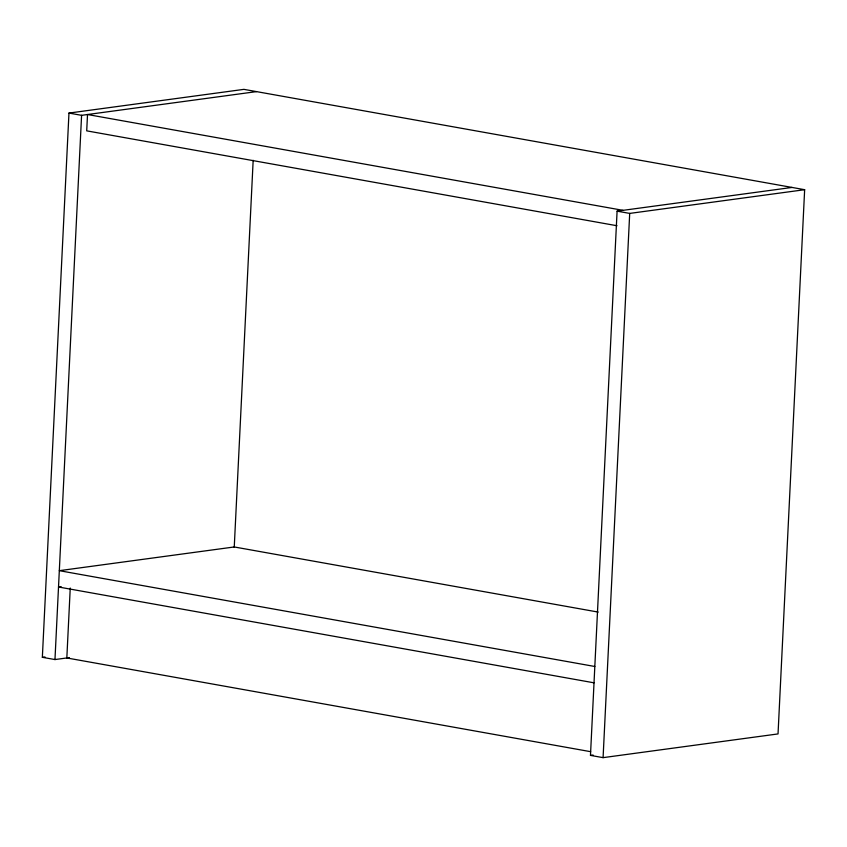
<?xml version="1.0" encoding="UTF-8"?>
<svg xmlns="http://www.w3.org/2000/svg" width="847" height="847" viewBox="0 0 847 847"><rect width="100%" height="100%" fill="white"/><g stroke="black" fill="none" stroke-linecap="round" stroke-linejoin="round"><path stroke-width="1.27" d="M69.327 657.621L54.97 659.559L42.35 657.304L68.967 113.075L243.915 89.359L804.65 189.696L778.033 733.926L603.085 757.642L590.475 755.386L617.092 211.147L792.03 187.441M54.97 659.559L81.587 115.33L256.525 91.614M70.248 588.03L66.828 657.96L590.634 751.681M234.238 547.342L253.168 160.305M603.085 757.642L629.702 213.412L804.65 189.696M61.122 586.643L58.517 587.003L594.022 682.82M42.35 657.304L44.965 656.954M590.475 755.386L593.08 755.026M623.021 210.342L87.516 114.525L86.712 130.851L617.018 225.747M68.967 113.075L81.587 115.33M617.092 211.147L629.702 213.412M598.194 612.085L234.259 546.961L59.311 570.677L594.816 666.494"/></g></svg>
